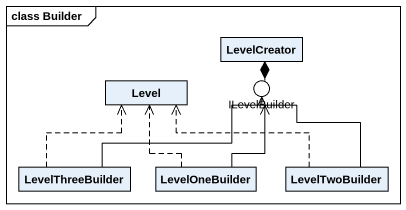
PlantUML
@startuml
mainframe class Builder
allowmixing
hide circle
hide empty members
class LevelCreator
class Level
() ILevelBuilder
class LevelThreeBuilder
class LevelOneBuilder
class LevelTwoBuilder
LevelCreator *-- ILevelBuilder
LevelThreeBuilder .up.> Level
LevelThreeBuilder -right-> ILevelBuilder
LevelOneBuilder .up.> Level
LevelOneBuilder -up-> ILevelBuilder
LevelTwoBuilder .left.> Level
LevelTwoBuilder -up-> ILevelBuilder
@enduml
